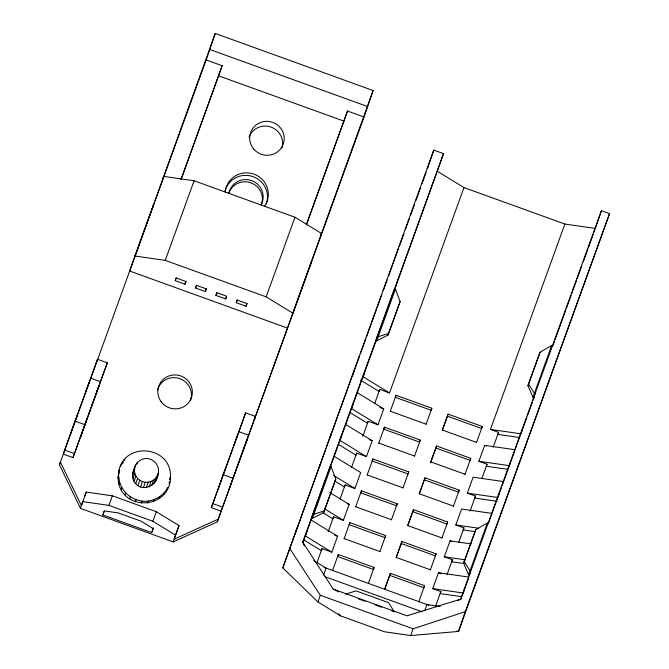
<?xml version="1.0" encoding="UTF-8"?>
<svg xmlns="http://www.w3.org/2000/svg" width="669" height="669" viewBox="0 0 669 669"><rect width="100%" height="100%" fill="white"/><g stroke="black" fill="none" stroke-linecap="round" stroke-linejoin="round"><path stroke-width="1" d="M118.028 478.076L119.341 469.956L118.028 478.076C119.743 512.571 171.49 510.305 170.511 475.617C170.177 445.128 123.322 441.624 118.647 471.98M132.529 475.935C132.805 467.715 138.04 457.404 147.648 458.625C154.539 459.277 159.874 466.377 158.252 473.175C157.391 489.775 134.812 493.722 132.529 475.935L135.631 464.997M156.412 478.578L156.605 476.688M169.408 481.713L169.207 483.746L169.893 481.722M169.617 479.681L169.817 477.649M255.399 416.377L254.019 420.425L287.494 328.086L129.627 271.012L215.234 33.45L373.101 90.524L364.48 115.862L217.325 521.837L173.229 541.915L80.464 508.373L59.457 464.763L60.377 462.062L81.384 505.672L86.226 492.066L112.367 495.821L156.303 511.71L178.991 525.6L174.149 539.214L218.245 519.136L255.399 416.377L245.64 412.84L211.362 507.646L221.13 511.175M64.642 450.045L63.262 454.1L73.021 457.629L107.299 362.832L97.532 359.303L75.02 421.102L64.642 450.045L74.401 453.582L73.021 457.629M70.588 433.964L77.504 414.471M88.183 385.386L89.286 382.141L85.59 392.176M96.152 363.351L97.532 359.303M135.213 255.633L136.041 253.2M152.248 208.686L153.627 204.63L136.317 252.389M162.617 179.25L163.596 176.373L194.094 180.764L294.996 217.241L321.463 233.448L320.484 236.324L373.101 90.524M206.612 58.788L215.234 33.45M98.126 388.38L99.045 385.678L95.349 395.705M181.123 179.61L222.175 65.729L205.901 59.842M80.464 508.373L82.764 501.616L108.905 505.379L152.841 521.26L175.529 535.158L173.229 541.915M84.846 496.122L86.226 492.066M175.228 280.671L176.148 277.969L185.915 281.498L184.995 284.2L175.228 280.671L176.248 277.861M102.892 514.963L104.272 510.915L118.212 512.914L141 521.151L153.101 528.56L151.721 532.616L102.892 514.963L104.28 511.149M120.738 466.226L121.424 464.194M124.401 460.464L124.86 459.118M118.915 484.164L119.609 482.14L118.722 476.052M121.256 489.884L121.95 487.86L119.609 482.14M124.919 494.909L125.605 492.877L121.95 487.86M195.574 288.03L196.494 285.329L206.261 288.857L205.341 291.559L195.574 288.03L196.594 285.22M136.627 464.428L137.237 462.63M132.947 478.778L134.787 473.376L134.369 470.533M134.034 481.446L135.874 476.044L134.787 473.376M129.677 498.94L130.371 496.908L125.605 492.877M135.74 483.787L137.588 478.385L135.874 476.044M137.965 485.669L139.804 480.267L137.588 478.385M135.272 501.742L135.958 499.718L130.371 496.908M140.574 486.982L142.413 481.571L139.804 480.267M143.417 487.642L145.257 482.24C151.077 482.918 156.956 478.937 158.252 473.175M146.335 487.617L148.175 482.215M141.36 503.163L142.054 501.14C152.415 502.227 162.985 496.766 167.81 487.475L167.116 489.499M149.145 486.907L150.985 481.504M215.92 295.38L216.84 292.679L226.607 296.208L225.687 298.909L215.92 295.38L216.94 292.57M151.696 485.56L153.536 480.15M153.837 483.637L155.676 478.235M147.606 503.113L148.292 501.081M155.434 481.27L157.282 475.86M153.636 501.591L154.322 499.567M159.097 498.689L159.791 496.666M163.679 494.583L164.373 492.56M236.266 302.739L237.186 300.038L246.945 303.567L246.025 306.268L236.266 302.739L237.278 299.929M219.156 486.154L225.612 468.007M306.435 224.909L347.495 111.029L363.769 116.916M236.776 437.493L237.386 435.686L234.025 444.81M245.64 412.84L236.818 437.417M217.325 521.837L218.245 519.136M228.455 491.038L247.154 439.215L245.774 443.271M287.494 328.086L321.463 233.448M292.805 313.518L311.495 261.704L310.115 265.752M457.839 600.603L460.598 599.165L601.406 210.702L609.543 213.645L458.549 631.427L410.749 635.55L384.608 631.795L340.663 615.906L317.976 602.008L282.778 567.881L433.771 150.099L443.539 153.627L394.401 290.262M300.983 517.58L302.589 512.88M312.532 485.744L320.225 464.177L318.937 467.94M323.746 454.845L325.995 448.255M329.842 437.978L331.439 433.278L326.33 447.318M335.294 423L337.536 416.411M347.152 390.219L348.758 385.511M427.382 168.872L433.771 150.099M312.055 517.288L311.118 520.03L337.594 536.237L331.816 552.159L305.348 535.944L306.904 531.387L302.831 542.626M312.95 513.993L311.57 518.049L312.381 518.341L323.645 512.621L325.987 506.257L335.754 479.113L331.071 466.527L330.26 466.226L312.95 513.993L313.761 514.285L324.206 510.957L335.754 479.113M312.381 518.341L331.071 466.527M330.469 466.644L341.524 435.862L339.977 440.428L366.445 456.634L372.215 440.712L345.748 424.506L353.073 404.026L351.518 408.583L377.985 424.79L383.755 408.868L357.288 392.661L364.613 372.181L363.058 376.739L389.525 392.946L463.968 187.571L437.501 171.364M377.291 336.474L375.911 340.529L376.722 340.822L387.987 335.102L396.023 313.05L400.095 301.602L395.421 289.008L394.601 288.715L377.291 336.474L378.102 336.766L388.555 333.438L400.095 301.602M376.722 340.822L395.421 289.008M394.049 290.338L394.601 288.715M323.645 512.621L324.206 510.957M387.987 335.102L388.555 333.438M331.816 552.159L322.057 548.63L321.363 550.654L303.718 539.85M329.725 492.509L349.134 504.393L343.364 520.315L333.597 516.786L332.903 518.809L323.202 512.872M334.207 456.342L360.675 472.557L354.904 488.47L345.137 484.941L344.451 486.973L334.743 481.028M366.445 456.634L356.677 453.105L355.992 455.129L338.347 444.325M377.985 424.79L368.218 421.261L367.532 423.285L349.887 412.48M389.525 392.946L379.766 389.417L379.072 391.449L360.541 380.101M317.976 602.008L320.275 595.259L289.501 548.112M338.33 554.509L337.636 556.541L373.444 569.478L374.138 567.454L338.33 554.509L332.543 570.582M349.87 522.673L349.185 524.697L384.984 537.642L385.678 535.61L349.87 522.673L344.092 538.746M361.411 490.829L360.725 492.852L396.525 505.797L397.219 503.774L361.411 490.829L355.632 506.901M372.951 458.984L372.265 461.016L408.073 473.961L408.759 471.929L372.951 458.984L367.172 475.057M384.499 427.148L383.805 429.172L419.614 442.117L420.299 440.093L384.499 427.148L378.713 443.221M396.04 395.304L395.346 397.327L431.154 410.273L431.839 408.249L396.04 395.304L390.253 411.376M389.718 575.365L390.412 573.341L424.589 585.693L423.895 587.725L389.718 575.365L384.625 589.414M401.258 543.521L401.952 541.497L436.129 553.857L435.435 555.88L401.258 543.521L396.165 557.57M412.806 511.685L413.492 509.653L447.67 522.012L446.984 524.036L412.806 511.685L407.714 525.734M424.347 479.84L425.032 477.817L459.21 490.168L458.524 492.2L424.347 479.84L419.254 493.889M435.887 447.996L436.573 445.972L470.75 458.332L470.064 460.356L435.887 447.996L430.451 462.981M447.427 416.16L448.121 414.128L482.299 426.488L481.605 428.511L447.427 416.16L442.334 430.209M410.749 635.55L413.049 628.793L465.273 611.658L609.543 213.645M468.986 577.104L438.496 572.714L432.726 588.636L440.863 591.58L440.169 593.604L461.518 596.673M471.386 543.947L450.036 540.878L444.266 556.792L452.403 559.736L451.717 561.768L463.91 563.515M488.337 523.718L492.075 513.416L461.577 509.034L455.806 524.956L463.943 527.9L463.257 529.923L475.45 531.679M514.812 450.672L503.615 481.58L473.117 477.189L467.347 493.112L475.483 496.055L474.798 498.079L497.159 501.298M516.711 445.178L515.155 449.735L484.665 445.353L478.887 461.267L487.032 464.211L486.338 466.243L507.687 469.312M601.406 210.702L595.368 228.438L564.879 224.048L490.436 429.431L498.572 432.375L497.878 434.398L519.228 437.467M470.541 571.878L469.437 575.123L468.626 574.822L463.609 563.223L464.177 561.559L475.718 529.714L487.316 523.007L488.127 523.3M475.718 529.714L463.609 563.223M528.518 384.039L534.347 393.255L535.158 393.548L533.778 397.603L532.967 397.311L527.95 385.704L528.518 384.039L540.059 352.203L551.657 345.497L552.477 345.789M540.059 352.203L527.95 385.704M468.626 574.822L487.316 523.007M463.525 592.107L464.771 588.461M492.384 512.504L493.312 509.77M499.392 492.936L497.845 497.493L467.347 493.112M509.694 464.746L510.631 462.011M532.967 397.311L551.657 345.497M521.235 432.902L522.481 429.255M465.273 611.658L458.549 631.427L456.517 631.135M74.401 453.582L107.299 362.832M87.271 418L80.355 437.493L81.769 433.596M391.499 297.588L392.185 295.665M59.457 464.763L154.363 202.941M155.074 200.976L206.253 59.767M83.182 429.69L84.946 424.823M85.657 422.867L87.773 417.021M88.484 415.073L90.248 410.197M91.31 407.27L93.075 402.404M93.785 400.447L97.666 389.726M181.023 179.259L222.175 65.729M134.745 255.984L165.235 260.366L194.094 180.764M184.995 284.2L186.015 281.39M108.905 505.379L112.367 495.821M132.822 473.092L134.862 468.827M205.341 291.559L206.361 288.749M225.687 298.909L226.365 297.036M152.841 521.26L156.303 511.71M151.721 532.616L153.452 527.841M246.025 306.268L247.045 303.458M175.529 535.158L178.991 525.6M292.612 313.059L266.145 296.844L294.996 217.241M306.343 224.567L347.495 111.029M211.362 507.646L236.466 438.387M302.906 511.936L312.206 486.681M337.87 415.474L346.835 391.156M349.076 384.575L354.846 368.652L352.605 375.234L354.386 370.325M282.778 567.881L297.136 527.858L294.895 534.447L295.915 531.638M296.936 528.828L300.665 518.525M318.996 467.949L323.411 455.781M329.859 437.986L334.952 423.937M355.097 368.36L359.73 355.582M360.44 353.617L365.784 338.882M366.495 336.917L371.128 324.139M371.839 322.174L376.471 309.396M377.182 307.431L381.815 294.661M383.237 290.731L387.15 279.918M388.58 275.988L393.213 263.21M393.924 261.245L398.548 248.475M399.268 246.51L403.892 233.732M405.322 229.802L409.236 218.997M410.666 215.067L414.579 204.254M416.009 200.324L420.634 187.546M422.064 183.615L425.977 172.811M304.345 545.929L302.731 542.091L443.539 153.627M314.029 511.718L314.714 509.845M316.746 504.225L317.424 502.352M305.348 535.944L311.118 520.03M339.977 440.428L345.748 424.506M351.518 408.583L357.288 392.661M363.058 376.739L376.237 340.379M389.057 305.005L389.776 303.04M316.947 562.83L322.057 548.63M328.161 531.771L333.597 516.786M340.036 499.149L345.137 484.941M351.576 467.305L356.677 453.105M362.79 436.247L368.218 421.261M374.657 403.624L379.766 389.417M323.487 575.156L326.046 568.081L313.694 560.513M368.351 583.527L374.138 567.454M379.892 551.691L385.678 535.61M391.432 519.846L397.219 503.774M402.981 488.002L408.759 471.929M414.521 456.166L420.299 440.093M426.061 424.322L431.839 408.249M384.642 589.264L390.412 573.341M401.952 541.497L396.182 557.419L430.359 569.771M413.492 509.653L407.722 525.575L441.9 537.935M425.032 477.817L419.262 493.739L453.44 506.09M436.573 445.972L430.803 461.894L464.98 474.254M448.121 414.128L442.343 430.05L476.52 442.41M418.802 601.774L424.589 585.693M430.343 569.929L436.129 553.857M441.891 538.085L447.67 522.012M453.431 506.249L459.21 490.168M464.972 474.405L470.75 458.332M476.512 442.56L482.299 426.488M424.706 610.747L426.956 604.559L440.169 606.457M435.419 606.716L440.863 591.58M446.976 574.721L452.403 559.736M458.842 542.099L463.943 527.9M470.048 511.191L475.483 496.055M481.923 478.419L487.032 464.211M493.137 447.352L498.572 432.375M460.698 599.7L468.651 578.041M493.622 508.858L501.574 487.199M502.26 485.326L503.272 482.516M517.045 444.241L526.98 417.113M527.69 415.148L532.323 402.37M533.034 400.405L534.105 397.453M552.627 346.358L554.409 341.441M555.119 339.476L565.807 309.998M566.518 308.033L571.15 295.255M571.861 293.29L576.494 280.52M577.205 278.555L581.838 265.777M583.259 261.847L587.892 249.077M588.603 247.112L593.236 234.334M593.947 232.369L595.017 229.417M313.92 511.66L314.589 509.837M122.452 463.684L123.598 461.986M345.538 594.197L355.992 590.869L388.538 602.644L394.367 611.851L391.432 610.797M460.598 599.165L406.995 615.806L333.246 589.138L302.731 542.091M490.436 429.431L520.925 433.813M478.887 461.267L509.385 465.657M455.806 524.956L478.168 528.167M444.266 556.792L465.616 559.861M432.726 588.636L463.216 593.018M142.413 481.571L145.257 482.24M135.958 499.718L142.054 501.14M209.464 49.372L367.331 106.446M218.721 75.865L344.042 121.164M463.968 187.571L564.879 224.048M165.235 260.366L266.145 296.844M379.85 407.454L383.755 408.868M390.27 411.226L426.069 424.171M484.665 445.353L486.472 446.006M369.288 439.65L372.215 440.712M378.721 443.062L414.529 456.007M367.181 474.906L402.989 487.852M90.599 378.11L100.367 381.648M238.708 431.656L248.467 435.185M347.178 503.69L349.134 504.393M355.64 506.751L391.449 519.696M450.036 540.878L451.843 541.53M75.02 421.102L84.787 424.631M223.128 474.647L232.887 478.176M470.817 571.067L470.006 570.774L464.177 561.559M334.659 535.175L337.594 536.237M344.1 538.587L379.908 551.532M438.496 572.714L441.206 573.701M212.742 503.59L222.509 507.119M324.097 567.371L428.762 605.211M325.126 576.745L422.106 611.809M358.233 598.788L365.073 601.264M374.832 604.793L381.673 607.26M320.275 595.259L413.049 628.793M333.246 589.138L338.79 591.848M333.731 475.508L354.904 488.47M324.833 508.967L343.364 520.315M338.472 613.682L340.663 615.906M225.244 192.087A21.634 21.165 18.8 0 1 253.969 174.141A21.634 21.165 18.8 0 1 264.539 206.295M157.441 390.161A17.302 16.934 18.8 0 1 157.984 388.472M158.319 387.652A17.302 16.934 18.8 0 1 180.605 378.93A17.302 16.934 18.8 0 1 190.356 400.723M249.069 137.162A17.302 16.934 18.8 0 1 270.694 126.976A17.302 16.934 18.8 0 1 281.9 148.092M228.873 192.881A17.302 16.934 18.8 0 1 250.917 182.846A17.302 16.934 18.8 0 1 261.42 204.655M225.001 190.974A21.634 21.165 18.8 0 1 225.553 189.218M225.888 188.365A21.634 21.165 18.8 0 1 253.551 176.833A21.634 21.165 18.8 0 1 266.237 203.928M228.915 193.257A17.302 16.934 18.8 0 1 251.669 180.655A17.302 16.934 18.8 0 1 261.069 204.873M253.819 149.162A17.302 16.934 18.8 0 0 283.23 144.203A17.302 16.934 18.8 0 0 263.82 121.591A17.302 16.934 18.8 0 0 253.819 149.162M161.229 401.835A17.302 16.934 18.8 0 0 190.941 398.833A17.302 16.934 18.8 0 0 173.095 375.008A17.302 16.934 18.8 0 0 161.229 401.835"/></g></svg>
